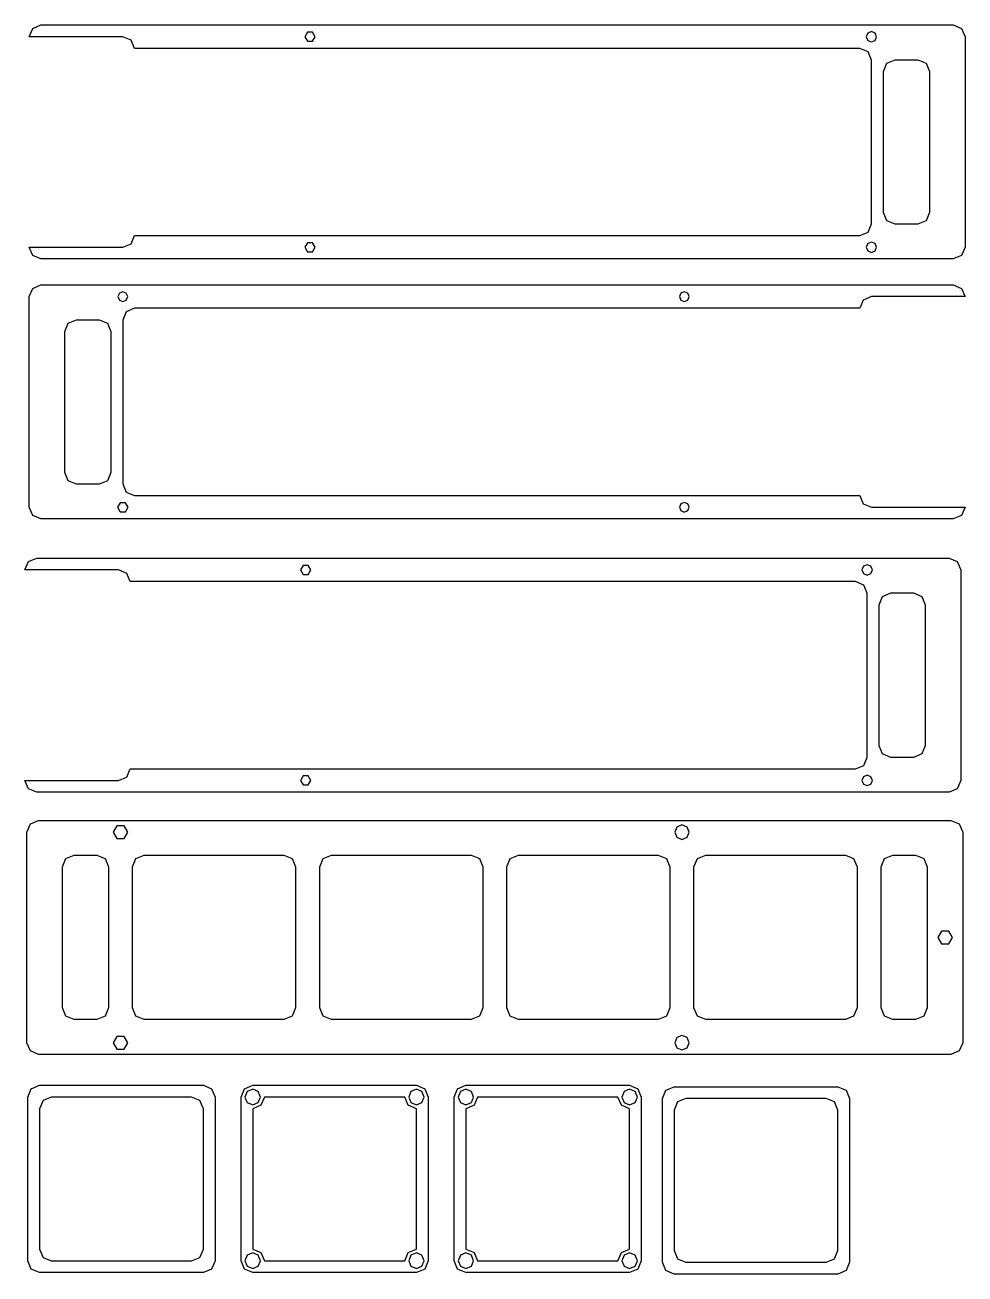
# Model space of a CAD drawing. Extents: x 1 to 198, y -191 to -1.
# Drawn here: x 125.9 to 198.2, y -112.5 to -16.4 of the extents above; entities that cross this region are included whole.
import ezdxf

# ---------------------------------------------------------------- set-up
doc = ezdxf.new("R2010")
doc.units = 0

msp = doc.modelspace()

# ---------------------------------------------------------------- linework, layer by layer
at = {"layer": '39', "color": 18}
for points in [[(127.088385, -17.333573), (126.18838, -17.333573), (126.451983, -16.697171), (127.088385, -16.433568), (127.988391, -16.433568), (128.888396, -16.433568), (129.788375, -16.433568), (130.688381, -16.433568), (131.588387, -16.433568), (132.488392, -16.433568), (133.388371, -16.433568), (134.288377, -16.433568), (135.188382, -16.433568), (136.088388, -16.433568), (136.988367, -16.433568), (137.888372, -16.433568), (138.788378, -16.433568), (139.688383, -16.433568), (140.588363, -16.433568), (141.488368, -16.433568), (142.388374, -16.433568), (143.288379, -16.433568), (144.188358, -16.433568), (145.088364, -16.433568), (145.988369, -16.433568), (146.888375, -16.433568), (147.788354, -16.433568), (148.688359, -16.433568), (149.588365, -16.433568), (150.48837, -16.433568), (151.38835, -16.433568), (152.288355, -16.433568), (153.188361, -16.433568), (154.088366, -16.433568), (154.988345, -16.433568), (155.888351, -16.433568), (156.788356, -16.433568), (157.688362, -16.433568), (158.588341, -16.433568), (159.488346, -16.433568), (160.388352, -16.433568), (161.288357, -16.433568), (162.188337, -16.433568), (163.088342, -16.433568), (163.988348, -16.433568), (164.888353, -16.433568), (165.788332, -16.433568), (166.688338, -16.433568), (167.588343, -16.433568), (168.488349, -16.433568), (169.388328, -16.433568), (170.288333, -16.433568), (171.188339, -16.433568), (172.088344, -16.433568), (172.988324, -16.433568), (173.888329, -16.433568), (174.788335, -16.433568), (175.68834, -16.433568), (176.588319, -16.433568), (177.488325, -16.433568), (178.38833, -16.433568), (179.288336, -16.433568), (180.188315, -16.433568), (181.08832, -16.433568), (181.988326, -16.433568), (182.888332, -16.433568), (183.788311, -16.433568), (184.688316, -16.433568), (185.588322, -16.433568), (186.488327, -16.433568), (187.388306, -16.433568), (188.288312, -16.433568), (189.188317, -16.433568), (190.088323, -16.433568), (190.988302, -16.433568), (191.888307, -16.433568), (192.788313, -16.433568), (193.688319, -16.433568), (194.588298, -16.433568), (195.488303, -16.433568), (196.388309, -16.433568), (197.288314, -16.433568), (197.924699, -16.697181), (198.188293, -17.333573), (198.188293, -18.233579), (198.188293, -19.133558), (198.188293, -20.033564), (198.188293, -20.933569), (198.188293, -21.833575), (198.188293, -22.733554), (198.188293, -23.633559), (198.188293, -24.533565), (198.188293, -25.43357), (198.188293, -26.333549), (198.188293, -27.233555), (198.188293, -28.13356), (198.188293, -29.033566), (198.188293, -29.933545), (198.188293, -30.833551), (198.188293, -31.733556), (198.188293, -32.633562), (198.188293, -33.533541), (197.924699, -34.169933), (197.288314, -34.433546), (196.388309, -34.433546), (195.488303, -34.433546), (194.588298, -34.433546), (193.688319, -34.433546), (192.788313, -34.433546), (191.888307, -34.433546), (190.988302, -34.433546), (190.088323, -34.433546), (189.188317, -34.433546), (188.288312, -34.433546), (187.388306, -34.433546), (186.488327, -34.433546), (185.588322, -34.433546), (184.688316, -34.433546), (183.788311, -34.433546), (182.888332, -34.433546), (181.988326, -34.433546), (181.08832, -34.433546), (180.188315, -34.433546), (179.288336, -34.433546), (178.38833, -34.433546), (177.488325, -34.433546), (176.588319, -34.433546), (175.68834, -34.433546), (174.788335, -34.433546), (173.888329, -34.433546), (172.988324, -34.433546), (172.088344, -34.433546), (171.188339, -34.433546), (170.288333, -34.433546), (169.388328, -34.433546), (168.488349, -34.433546), (167.588343, -34.433546), (166.688338, -34.433546), (165.788332, -34.433546), (164.888353, -34.433546), (163.988348, -34.433546), (163.088342, -34.433546), (162.188337, -34.433546), (161.288357, -34.433546), (160.388352, -34.433546), (159.488346, -34.433546), (158.588341, -34.433546), (157.688362, -34.433546), (156.788356, -34.433546), (155.888351, -34.433546), (154.988345, -34.433546), (154.088366, -34.433546), (153.188361, -34.433546), (152.288355, -34.433546), (151.38835, -34.433546), (150.48837, -34.433546), (149.588365, -34.433546), (148.688359, -34.433546), (147.788354, -34.433546), (146.888375, -34.433546), (145.988369, -34.433546), (145.088364, -34.433546), (144.188358, -34.433546), (143.288379, -34.433546), (142.388374, -34.433546), (141.488368, -34.433546), (140.588363, -34.433546), (139.688383, -34.433546), (138.788378, -34.433546), (137.888372, -34.433546), (136.988367, -34.433546), (136.088388, -34.433546), (135.188382, -34.433546), (134.288377, -34.433546), (133.388371, -34.433546), (132.488392, -34.433546), (131.588387, -34.433546), (130.688381, -34.433546), (129.788375, -34.433546), (128.888396, -34.433546), (127.988391, -34.433546), (127.088385, -34.433546), (126.451983, -34.169943), (126.18838, -33.533541), (127.088385, -33.533541), (127.988391, -33.533541), (128.888396, -33.533541), (129.788375, -33.533541), (130.688381, -33.533541), (131.588387, -33.533541), (132.488392, -33.533541), (133.388371, -33.533541), (134.024764, -33.269946), (134.288377, -32.633562), (135.188382, -32.633562), (136.088388, -32.633562), (136.988367, -32.633562), (137.888372, -32.633562), (138.788378, -32.633562), (139.688383, -32.633562), (140.588363, -32.633562), (141.488368, -32.633562), (142.388374, -32.633562), (143.288379, -32.633562), (144.188358, -32.633562), (145.088364, -32.633562), (145.988369, -32.633562), (146.888375, -32.633562), (147.788354, -32.633562), (148.688359, -32.633562), (149.588365, -32.633562), (150.48837, -32.633562), (151.38835, -32.633562), (152.288355, -32.633562), (153.188361, -32.633562), (154.088366, -32.633562), (154.988345, -32.633562), (155.888351, -32.633562), (156.788356, -32.633562), (157.688362, -32.633562), (158.588341, -32.633562), (159.488346, -32.633562), (160.388352, -32.633562), (161.288357, -32.633562), (162.188337, -32.633562), (163.088342, -32.633562), (163.988348, -32.633562), (164.888353, -32.633562), (165.788332, -32.633562), (166.688338, -32.633562), (167.588343, -32.633562), (168.488349, -32.633562), (169.388328, -32.633562), (170.288333, -32.633562), (171.188339, -32.633562), (172.088344, -32.633562), (172.988324, -32.633562), (173.888329, -32.633562), (174.788335, -32.633562), (175.68834, -32.633562), (176.588319, -32.633562), (177.488325, -32.633562), (178.38833, -32.633562), (179.288336, -32.633562), (180.188315, -32.633562), (181.08832, -32.633562), (181.988326, -32.633562), (182.888332, -32.633562), (183.788311, -32.633562), (184.688316, -32.633562), (185.588322, -32.633562), (186.488327, -32.633562), (187.388306, -32.633562), (188.288312, -32.633562), (189.188317, -32.633562), (190.088323, -32.633562), (190.724708, -32.369949), (190.988302, -31.733556), (190.988302, -30.833551), (190.988302, -29.933545), (190.988302, -29.033566), (190.988302, -28.13356), (190.988302, -27.233555), (190.988302, -26.333549), (190.988302, -25.43357), (190.988302, -24.533565), (190.988302, -23.633559), (190.988302, -22.733554), (190.988302, -21.833575), (190.988302, -20.933569), (190.988302, -20.033564), (190.988302, -19.133558), (190.724698, -18.497182), (190.088323, -18.233579), (189.188317, -18.233579), (188.288312, -18.233579), (187.388306, -18.233579), (186.488327, -18.233579), (185.588322, -18.233579), (184.688316, -18.233579), (183.788311, -18.233579), (182.888332, -18.233579), (181.988326, -18.233579), (181.08832, -18.233579), (180.188315, -18.233579), (179.288336, -18.233579), (178.38833, -18.233579), (177.488325, -18.233579), (176.588319, -18.233579), (175.68834, -18.233579), (174.788335, -18.233579), (173.888329, -18.233579), (172.988324, -18.233579), (172.088344, -18.233579), (171.188339, -18.233579), (170.288333, -18.233579), (169.388328, -18.233579), (168.488349, -18.233579), (167.588343, -18.233579), (166.688338, -18.233579), (165.788332, -18.233579), (164.888353, -18.233579), (163.988348, -18.233579), (163.088342, -18.233579), (162.188337, -18.233579), (161.288357, -18.233579), (160.388352, -18.233579), (159.488346, -18.233579), (158.588341, -18.233579), (157.688362, -18.233579), (156.788356, -18.233579), (155.888351, -18.233579), (154.988345, -18.233579), (154.088366, -18.233579), (153.188361, -18.233579), (152.288355, -18.233579), (151.38835, -18.233579), (150.48837, -18.233579), (149.588365, -18.233579), (148.688359, -18.233579), (147.788354, -18.233579), (146.888375, -18.233579), (145.988369, -18.233579), (145.088364, -18.233579), (144.188358, -18.233579), (143.288379, -18.233579), (142.388374, -18.233579), (141.488368, -18.233579), (140.588363, -18.233579), (139.688383, -18.233579), (138.788378, -18.233579), (137.888372, -18.233579), (136.988367, -18.233579), (136.088388, -18.233579), (135.188382, -18.233579), (134.288377, -18.233579), (134.024773, -17.597177), (133.388371, -17.333573), (132.488392, -17.333573), (131.588387, -17.333573), (130.688381, -17.333573), (129.788375, -17.333573), (128.888396, -17.333573), (127.988391, -17.333573), (127.088385, -17.333573)], [(148.187954, -17.333573), (147.988154, -16.98751), (147.588554, -16.98751), (147.388754, -17.333573), (147.588554, -17.679637), (147.988154, -17.679637), (148.187954, -17.333573)], [(191.387902, -17.333573), (191.270862, -17.051014), (190.988302, -16.933974), (190.705742, -17.051014), (190.588702, -17.333573), (190.705742, -17.616133), (190.988302, -17.733173), (191.270862, -17.616133), (191.387902, -17.333573)], [(193.688319, -19.133558), (192.788313, -19.133558), (192.151911, -19.397162), (191.888307, -20.033564), (191.888307, -20.933569), (191.888307, -21.833575), (191.888307, -22.733554), (191.888307, -23.633559), (191.888307, -24.533565), (191.888307, -25.43357), (191.888307, -26.333549), (191.888307, -27.233555), (191.888307, -28.13356), (191.888307, -29.033566), (191.888307, -29.933545), (191.888307, -30.833551), (192.151911, -31.469952), (192.788313, -31.733556), (193.688319, -31.733556), (194.588298, -31.733556), (195.2247, -31.469952), (195.488303, -30.833551), (195.488303, -29.933545), (195.488303, -29.033566), (195.488303, -28.13356), (195.488303, -27.233555), (195.488303, -26.333549), (195.488303, -25.43357), (195.488303, -24.533565), (195.488303, -23.633559), (195.488303, -22.733554), (195.488303, -21.833575), (195.488303, -20.933569), (195.488303, -20.033564), (195.2247, -19.397162), (194.588298, -19.133558), (193.688319, -19.133558)], [(148.187954, -33.533541), (147.988154, -33.187477), (147.588554, -33.187477), (147.388754, -33.533541), (147.588554, -33.879604), (147.988154, -33.879604), (148.187954, -33.533541)], [(191.387902, -33.533541), (191.270862, -33.250981), (190.988302, -33.133941), (190.705742, -33.250981), (190.588702, -33.533541), (190.705742, -33.8161), (190.988302, -33.93314), (191.270862, -33.8161), (191.387902, -33.533541)], [(197.288314, -53.533528), (198.188293, -53.533528), (197.924699, -54.169921), (197.288314, -54.433534), (196.388309, -54.433534), (195.488303, -54.433534), (194.588298, -54.433534), (193.688319, -54.433534), (192.788313, -54.433534), (191.888307, -54.433534), (190.988302, -54.433534), (190.088323, -54.433534), (189.188317, -54.433534), (188.288312, -54.433534), (187.388306, -54.433534), (186.488327, -54.433534), (185.588322, -54.433534), (184.688316, -54.433534), (183.788311, -54.433534), (182.888332, -54.433534), (181.988326, -54.433534), (181.08832, -54.433534), (180.188315, -54.433534), (179.288336, -54.433534), (178.38833, -54.433534), (177.488325, -54.433534), (176.588319, -54.433534), (175.68834, -54.433534), (174.788335, -54.433534), (173.888329, -54.433534), (172.988324, -54.433534), (172.088344, -54.433534), (171.188339, -54.433534), (170.288333, -54.433534), (169.388328, -54.433534), (168.488349, -54.433534), (167.588343, -54.433534), (166.688338, -54.433534), (165.788332, -54.433534), (164.888353, -54.433534), (163.988348, -54.433534), (163.088342, -54.433534), (162.188337, -54.433534), (161.288357, -54.433534), (160.388352, -54.433534), (159.488346, -54.433534), (158.588341, -54.433534), (157.688362, -54.433534), (156.788356, -54.433534), (155.888351, -54.433534), (154.988345, -54.433534), (154.088366, -54.433534), (153.188361, -54.433534), (152.288355, -54.433534), (151.38835, -54.433534), (150.48837, -54.433534), (149.588365, -54.433534), (148.688359, -54.433534), (147.788354, -54.433534), (146.888375, -54.433534), (145.988369, -54.433534), (145.088364, -54.433534), (144.188358, -54.433534), (143.288379, -54.433534), (142.388374, -54.433534), (141.488368, -54.433534), (140.588363, -54.433534), (139.688383, -54.433534), (138.788378, -54.433534), (137.888372, -54.433534), (136.988367, -54.433534), (136.088388, -54.433534), (135.188382, -54.433534), (134.288377, -54.433534), (133.388371, -54.433534), (132.488392, -54.433534), (131.588387, -54.433534), (130.688381, -54.433534), (129.788375, -54.433534), (128.888396, -54.433534), (127.988391, -54.433534), (127.088385, -54.433534), (126.451983, -54.16993), (126.18838, -53.533528), (126.18838, -52.633523), (126.18838, -51.733517), (126.18838, -50.833538), (126.18838, -49.933533), (126.18838, -49.033527), (126.18838, -48.133522), (126.18838, -47.233543), (126.18838, -46.333537), (126.18838, -45.433532), (126.18838, -44.533526), (126.18838, -43.633547), (126.18838, -42.733541), (126.18838, -41.833536), (126.18838, -40.93353), (126.18838, -40.033551), (126.18838, -39.133546), (126.18838, -38.23354), (126.18838, -37.333535), (126.451993, -36.69715), (127.088385, -36.433556), (127.988391, -36.433556), (128.888396, -36.433556), (129.788375, -36.433556), (130.688381, -36.433556), (131.588387, -36.433556), (132.488392, -36.433556), (133.388371, -36.433556), (134.288377, -36.433556), (135.188382, -36.433556), (136.088388, -36.433556), (136.988367, -36.433556), (137.888372, -36.433556), (138.788378, -36.433556), (139.688383, -36.433556), (140.588363, -36.433556), (141.488368, -36.433556), (142.388374, -36.433556), (143.288379, -36.433556), (144.188358, -36.433556), (145.088364, -36.433556), (145.988369, -36.433556), (146.888375, -36.433556), (147.788354, -36.433556), (148.688359, -36.433556), (149.588365, -36.433556), (150.48837, -36.433556), (151.38835, -36.433556), (152.288355, -36.433556), (153.188361, -36.433556), (154.088366, -36.433556), (154.988345, -36.433556), (155.888351, -36.433556), (156.788356, -36.433556), (157.688362, -36.433556), (158.588341, -36.433556), (159.488346, -36.433556), (160.388352, -36.433556), (161.288357, -36.433556), (162.188337, -36.433556), (163.088342, -36.433556), (163.988348, -36.433556), (164.888353, -36.433556), (165.788332, -36.433556), (166.688338, -36.433556), (167.588343, -36.433556), (168.488349, -36.433556), (169.388328, -36.433556), (170.288333, -36.433556), (171.188339, -36.433556), (172.088344, -36.433556), (172.988324, -36.433556), (173.888329, -36.433556), (174.788335, -36.433556), (175.68834, -36.433556), (176.588319, -36.433556), (177.488325, -36.433556), (178.38833, -36.433556), (179.288336, -36.433556), (180.188315, -36.433556), (181.08832, -36.433556), (181.988326, -36.433556), (182.888332, -36.433556), (183.788311, -36.433556), (184.688316, -36.433556), (185.588322, -36.433556), (186.488327, -36.433556), (187.388306, -36.433556), (188.288312, -36.433556), (189.188317, -36.433556), (190.088323, -36.433556), (190.988302, -36.433556), (191.888307, -36.433556), (192.788313, -36.433556), (193.688319, -36.433556), (194.588298, -36.433556), (195.488303, -36.433556), (196.388309, -36.433556), (197.288314, -36.433556), (197.92469, -36.697159), (198.188293, -37.333535), (197.288314, -37.333535), (196.388309, -37.333535), (195.488303, -37.333535), (194.588298, -37.333535), (193.688319, -37.333535), (192.788313, -37.333535), (191.888307, -37.333535), (190.988302, -37.333535), (190.351917, -37.597148), (190.088323, -38.23354), (189.188317, -38.23354), (188.288312, -38.23354), (187.388306, -38.23354), (186.488327, -38.23354), (185.588322, -38.23354), (184.688316, -38.23354), (183.788311, -38.23354), (182.888332, -38.23354), (181.988326, -38.23354), (181.08832, -38.23354), (180.188315, -38.23354), (179.288336, -38.23354), (178.38833, -38.23354), (177.488325, -38.23354), (176.588319, -38.23354), (175.68834, -38.23354), (174.788335, -38.23354), (173.888329, -38.23354), (172.988324, -38.23354), (172.088344, -38.23354), (171.188339, -38.23354), (170.288333, -38.23354), (169.388328, -38.23354), (168.488349, -38.23354), (167.588343, -38.23354), (166.688338, -38.23354), (165.788332, -38.23354), (164.888353, -38.23354), (163.988348, -38.23354), (163.088342, -38.23354), (162.188337, -38.23354), (161.288357, -38.23354), (160.388352, -38.23354), (159.488346, -38.23354), (158.588341, -38.23354), (157.688362, -38.23354), (156.788356, -38.23354), (155.888351, -38.23354), (154.988345, -38.23354), (154.088366, -38.23354), (153.188361, -38.23354), (152.288355, -38.23354), (151.38835, -38.23354), (150.48837, -38.23354), (149.588365, -38.23354), (148.688359, -38.23354), (147.788354, -38.23354), (146.888375, -38.23354), (145.988369, -38.23354), (145.088364, -38.23354), (144.188358, -38.23354), (143.288379, -38.23354), (142.388374, -38.23354), (141.488368, -38.23354), (140.588363, -38.23354), (139.688383, -38.23354), (138.788378, -38.23354), (137.888372, -38.23354), (136.988367, -38.23354), (136.088388, -38.23354), (135.188382, -38.23354), (134.288377, -38.23354), (133.651975, -38.497144), (133.388371, -39.133546), (133.388371, -40.033551), (133.388371, -40.93353), (133.388371, -41.833536), (133.388371, -42.733541), (133.388371, -43.633547), (133.388371, -44.533526), (133.388371, -45.433532), (133.388371, -46.333537), (133.388371, -47.233543), (133.388371, -48.133522), (133.388371, -49.033527), (133.388371, -49.933533), (133.388371, -50.833538), (133.388371, -51.733517), (133.651975, -52.369919), (134.288377, -52.633523), (135.188382, -52.633523), (136.088388, -52.633523), (136.988367, -52.633523), (137.888372, -52.633523), (138.788378, -52.633523), (139.688383, -52.633523), (140.588363, -52.633523), (141.488368, -52.633523), (142.388374, -52.633523), (143.288379, -52.633523), (144.188358, -52.633523), (145.088364, -52.633523), (145.988369, -52.633523), (146.888375, -52.633523), (147.788354, -52.633523), (148.688359, -52.633523), (149.588365, -52.633523), (150.48837, -52.633523), (151.38835, -52.633523), (152.288355, -52.633523), (153.188361, -52.633523), (154.088366, -52.633523), (154.988345, -52.633523), (155.888351, -52.633523), (156.788356, -52.633523), (157.688362, -52.633523), (158.588341, -52.633523), (159.488346, -52.633523), (160.388352, -52.633523), (161.288357, -52.633523), (162.188337, -52.633523), (163.088342, -52.633523), (163.988348, -52.633523), (164.888353, -52.633523), (165.788332, -52.633523), (166.688338, -52.633523), (167.588343, -52.633523), (168.488349, -52.633523), (169.388328, -52.633523), (170.288333, -52.633523), (171.188339, -52.633523), (172.088344, -52.633523), (172.988324, -52.633523), (173.888329, -52.633523), (174.788335, -52.633523), (175.68834, -52.633523), (176.588319, -52.633523), (177.488325, -52.633523), (178.38833, -52.633523), (179.288336, -52.633523), (180.188315, -52.633523), (181.08832, -52.633523), (181.988326, -52.633523), (182.888332, -52.633523), (183.788311, -52.633523), (184.688316, -52.633523), (185.588322, -52.633523), (186.488327, -52.633523), (187.388306, -52.633523), (188.288312, -52.633523), (189.188317, -52.633523), (190.088323, -52.633523), (190.351917, -53.269915), (190.988302, -53.533528), (191.888307, -53.533528), (192.788313, -53.533528), (193.688319, -53.533528), (194.588298, -53.533528), (195.488303, -53.533528), (196.388309, -53.533528), (197.288314, -53.533528)], [(133.013986, -37.333535), (133.124013, -37.5976), (133.388384, -37.70689), (133.652756, -37.5976), (133.762783, -37.333535), (133.652756, -37.069469), (133.388384, -36.960179), (133.124013, -37.069469), (133.013986, -37.333535)], [(176.213934, -37.333535), (176.323944, -37.597631), (176.588332, -37.706939), (176.852721, -37.597631), (176.962731, -37.333535), (176.852721, -37.069438), (176.588332, -36.96013), (176.323944, -37.069438), (176.213934, -37.333535)], [(130.688381, -51.733517), (131.588387, -51.733517), (132.224779, -51.469923), (132.488392, -50.833538), (132.488392, -49.933533), (132.488392, -49.033527), (132.488392, -48.133522), (132.488392, -47.233543), (132.488392, -46.333537), (132.488392, -45.433532), (132.488392, -44.533526), (132.488392, -43.633547), (132.488392, -42.733541), (132.488392, -41.833536), (132.488392, -40.93353), (132.488392, -40.033551), (132.224789, -39.397149), (131.588387, -39.133546), (130.688381, -39.133546), (129.788375, -39.133546), (129.151991, -39.397159), (128.888396, -40.033551), (128.888396, -40.93353), (128.888396, -41.833536), (128.888396, -42.733541), (128.888396, -43.633547), (128.888396, -44.533526), (128.888396, -45.433532), (128.888396, -46.333537), (128.888396, -47.233543), (128.888396, -48.133522), (128.888396, -49.033527), (128.888396, -49.933533), (128.888396, -50.833538), (129.152, -51.469914), (129.788375, -51.733517), (130.688381, -51.733517)], [(132.988771, -53.533528), (133.188571, -53.879592), (133.588171, -53.879592), (133.787971, -53.533528), (133.588171, -53.187465), (133.188571, -53.187465), (132.988771, -53.533528)], [(176.213934, -53.533528), (176.323944, -53.797625), (176.588332, -53.906933), (176.852721, -53.797625), (176.962731, -53.533528), (176.852721, -53.269432), (176.588332, -53.160124), (176.323944, -53.269432), (176.213934, -53.533528)], [(126.759432, -58.360025), (125.859434, -58.360025), (126.123035, -57.723626), (126.759432, -57.460019), (127.659432, -57.460019), (128.55943, -57.460019), (129.45943, -57.460019), (130.359428, -57.460019), (131.259428, -57.460019), (132.159425, -57.460019), (133.059426, -57.460019), (133.959423, -57.460019), (134.859424, -57.460019), (135.759421, -57.460019), (136.659421, -57.460019), (137.559419, -57.460019), (138.459419, -57.460019), (139.359417, -57.460019), (140.259414, -57.460019), (141.159415, -57.460019), (142.059404, -57.460019), (142.95941, -57.460019), (143.859415, -57.460019), (144.759421, -57.460019), (145.6594, -57.460019), (146.559406, -57.460019), (147.459411, -57.460019), (148.359417, -57.460019), (149.259396, -57.460019), (150.159401, -57.460019), (151.059407, -57.460019), (151.959412, -57.460019), (152.859391, -57.460019), (153.759397, -57.460019), (154.659402, -57.460019), (155.559408, -57.460019), (156.459387, -57.460019), (157.359393, -57.460019), (158.259398, -57.460019), (159.159404, -57.460019), (160.059383, -57.460019), (160.959388, -57.460019), (161.859394, -57.460019), (162.759373, -57.460019), (163.659378, -57.460019), (164.559384, -57.460019), (165.459389, -57.460019), (166.359368, -57.460019), (167.259374, -57.460019), (168.15938, -57.460019), (169.059385, -57.460019), (169.959364, -57.460019), (170.85937, -57.460019), (171.759375, -57.460019), (172.659381, -57.460019), (173.55936, -57.460019), (174.459365, -57.460019), (175.359371, -57.460019), (176.259376, -57.460019), (177.159355, -57.460019), (178.059361, -57.460019), (178.959367, -57.460019), (179.859372, -57.460019), (180.759351, -57.460019), (181.659357, -57.460019), (182.559362, -57.460019), (183.459368, -57.460019), (184.359347, -57.460019), (185.259352, -57.460019), (186.159358, -57.460019), (187.059363, -57.460019), (187.959343, -57.460019), (188.859348, -57.460019), (189.759354, -57.460019), (190.659349, -57.460019), (191.559328, -57.460019), (192.459333, -57.460019), (193.359339, -57.460019), (194.259344, -57.460019), (195.159323, -57.460019), (196.059329, -57.460019), (196.959334, -57.460019), (197.595736, -57.723623), (197.85934, -58.360025), (197.85934, -59.260031), (197.85934, -60.16001), (197.85934, -61.060015), (197.85934, -61.960021), (197.85934, -62.860026), (197.85934, -63.760005), (197.85934, -64.660011), (197.85934, -65.560016), (197.85934, -66.460022), (197.85934, -67.360001), (197.85934, -68.260006), (197.85934, -69.160012), (197.85934, -70.060018), (197.85934, -70.959997), (197.85934, -71.860002), (197.85934, -72.760008), (197.85934, -73.660013), (197.85934, -74.559992), (197.595736, -75.196394), (196.959334, -75.459998), (196.059329, -75.459998), (195.159323, -75.459998), (194.259344, -75.459998), (193.359339, -75.459998), (192.459333, -75.459998), (191.559328, -75.459998), (190.659349, -75.459998), (189.759354, -75.459998), (188.859348, -75.459998), (187.959343, -75.459998), (187.059363, -75.459998), (186.159358, -75.459998), (185.259352, -75.459998), (184.359347, -75.459998), (183.459368, -75.459998), (182.559362, -75.459998), (181.659357, -75.459998), (180.759351, -75.459998), (179.859372, -75.459998), (178.959367, -75.459998), (178.059361, -75.459998), (177.159355, -75.459998), (176.259376, -75.459998), (175.359371, -75.459998), (174.459365, -75.459998), (173.55936, -75.459998), (172.659381, -75.459998), (171.759375, -75.459998), (170.85937, -75.459998), (169.959364, -75.459998), (169.059385, -75.459998), (168.15938, -75.459998), (167.259374, -75.459998), (166.359368, -75.459998), (165.459389, -75.459998), (164.559384, -75.459998), (163.659378, -75.459998), (162.759373, -75.459998), (161.859394, -75.459998), (160.959388, -75.459998), (160.059383, -75.459998), (159.159404, -75.459998), (158.259398, -75.459998), (157.359393, -75.459998), (156.459387, -75.459998), (155.559408, -75.459998), (154.659402, -75.459998), (153.759397, -75.459998), (152.859391, -75.459998), (151.959412, -75.459998), (151.059407, -75.459998), (150.159401, -75.459998), (149.259396, -75.459998), (148.359417, -75.459998), (147.459411, -75.459998), (146.559406, -75.459998), (145.6594, -75.459998), (144.759421, -75.459998), (143.859415, -75.459998), (142.95941, -75.459998), (142.059404, -75.459998), (141.159415, -75.459998), (140.259414, -75.459998), (139.359417, -75.459998), (138.459419, -75.459998), (137.559419, -75.459998), (136.659421, -75.459998), (135.759421, -75.459998), (134.859424, -75.459998), (133.959423, -75.459998), (133.059426, -75.459998), (132.159425, -75.459998), (131.259428, -75.459998), (130.359428, -75.459998), (129.45943, -75.459998), (128.55943, -75.459998), (127.659432, -75.459998), (126.759432, -75.459998), (126.123035, -75.196391), (125.859434, -74.559992), (126.759432, -74.559992), (127.659432, -74.559992), (128.55943, -74.559992), (129.45943, -74.559992), (130.359428, -74.559992), (131.259428, -74.559992), (132.159425, -74.559992), (133.059426, -74.559992), (133.695813, -74.296395), (133.959423, -73.660013), (134.859424, -73.660013), (135.759421, -73.660013), (136.659421, -73.660013), (137.559419, -73.660013), (138.459419, -73.660013), (139.359417, -73.660013), (140.259414, -73.660013), (141.159415, -73.660013), (142.059404, -73.660013), (142.95941, -73.660013), (143.859415, -73.660013), (144.759421, -73.660013), (145.6594, -73.660013), (146.559406, -73.660013), (147.459411, -73.660013), (148.359417, -73.660013), (149.259396, -73.660013), (150.159401, -73.660013), (151.059407, -73.660013), (151.959412, -73.660013), (152.859391, -73.660013), (153.759397, -73.660013), (154.659402, -73.660013), (155.559408, -73.660013), (156.459387, -73.660013), (157.359393, -73.660013), (158.259398, -73.660013), (159.159404, -73.660013), (160.059383, -73.660013), (160.959388, -73.660013), (161.859394, -73.660013), (162.759373, -73.660013), (163.659378, -73.660013), (164.559384, -73.660013), (165.459389, -73.660013), (166.359368, -73.660013), (167.259374, -73.660013), (168.15938, -73.660013), (169.059385, -73.660013), (169.959364, -73.660013), (170.85937, -73.660013), (171.759375, -73.660013), (172.659381, -73.660013), (173.55936, -73.660013), (174.459365, -73.660013), (175.359371, -73.660013), (176.259376, -73.660013), (177.159355, -73.660013), (178.059361, -73.660013), (178.959367, -73.660013), (179.859372, -73.660013), (180.759351, -73.660013), (181.659357, -73.660013), (182.559362, -73.660013), (183.459368, -73.660013), (184.359347, -73.660013), (185.259352, -73.660013), (186.159358, -73.660013), (187.059363, -73.660013), (187.959343, -73.660013), (188.859348, -73.660013), (189.759354, -73.660013), (190.395749, -73.396406), (190.659349, -72.760008), (190.659349, -71.860002), (190.659349, -70.959997), (190.659349, -70.060018), (190.659349, -69.160012), (190.659349, -68.260006), (190.659349, -67.360001), (190.659349, -66.460022), (190.659349, -65.560016), (190.659349, -64.660011), (190.659349, -63.760005), (190.659349, -62.860026), (190.659349, -61.960021), (190.659349, -61.060015), (190.659349, -60.16001), (190.395739, -59.523629), (189.759354, -59.260031), (188.859348, -59.260031), (187.959343, -59.260031), (187.059363, -59.260031), (186.159358, -59.260031), (185.259352, -59.260031), (184.359347, -59.260031), (183.459368, -59.260031), (182.559362, -59.260031), (181.659357, -59.260031), (180.759351, -59.260031), (179.859372, -59.260031), (178.959367, -59.260031), (178.059361, -59.260031), (177.159355, -59.260031), (176.259376, -59.260031), (175.359371, -59.260031), (174.459365, -59.260031), (173.55936, -59.260031), (172.659381, -59.260031), (171.759375, -59.260031), (170.85937, -59.260031), (169.959364, -59.260031), (169.059385, -59.260031), (168.15938, -59.260031), (167.259374, -59.260031), (166.359368, -59.260031), (165.459389, -59.260031), (164.559384, -59.260031), (163.659378, -59.260031), (162.759373, -59.260031), (161.859394, -59.260031), (160.959388, -59.260031), (160.059383, -59.260031), (159.159404, -59.260031), (158.259398, -59.260031), (157.359393, -59.260031), (156.459387, -59.260031), (155.559408, -59.260031), (154.659402, -59.260031), (153.759397, -59.260031), (152.859391, -59.260031), (151.959412, -59.260031), (151.059407, -59.260031), (150.159401, -59.260031), (149.259396, -59.260031), (148.359417, -59.260031), (147.459411, -59.260031), (146.559406, -59.260031), (145.6594, -59.260031), (144.759421, -59.260031), (143.859415, -59.260031), (142.95941, -59.260031), (142.059404, -59.260031), (141.159415, -59.260031), (140.259414, -59.260031), (139.359417, -59.260031), (138.459419, -59.260031), (137.559419, -59.260031), (136.659421, -59.260031), (135.759421, -59.260031), (134.859424, -59.260031), (133.959423, -59.260031), (133.695823, -58.623631), (133.059426, -58.360025), (132.159425, -58.360025), (131.259428, -58.360025), (130.359428, -58.360025), (129.45943, -58.360025), (128.55943, -58.360025), (127.659432, -58.360025), (126.759432, -58.360025)], [(147.859011, -58.360025), (147.659211, -58.013962), (147.259611, -58.013962), (147.059811, -58.360025), (147.259611, -58.706089), (147.659211, -58.706089), (147.859011, -58.360025)], [(191.058948, -58.360025), (190.941185, -58.078796), (190.659354, -57.962482), (190.377522, -58.078796), (190.259759, -58.360025), (190.377522, -58.641254), (190.659354, -58.757568), (190.941185, -58.641254), (191.058948, -58.360025)], [(193.359339, -60.16001), (192.459333, -60.16001), (191.822931, -60.423613), (191.559328, -61.060015), (191.559328, -61.960021), (191.559328, -62.860026), (191.559328, -63.760005), (191.559328, -64.660011), (191.559328, -65.560016), (191.559328, -66.460022), (191.559328, -67.360001), (191.559328, -68.260006), (191.559328, -69.160012), (191.559328, -70.060018), (191.559328, -70.959997), (191.559328, -71.860002), (191.822931, -72.496404), (192.459333, -72.760008), (193.359339, -72.760008), (194.259344, -72.760008), (194.895729, -72.496395), (195.159323, -71.860002), (195.159323, -70.959997), (195.159323, -70.060018), (195.159323, -69.160012), (195.159323, -68.260006), (195.159323, -67.360001), (195.159323, -66.460022), (195.159323, -65.560016), (195.159323, -64.660011), (195.159323, -63.760005), (195.159323, -62.860026), (195.159323, -61.960021), (195.159323, -61.060015), (194.895729, -60.423623), (194.259344, -60.16001), (193.359339, -60.16001)], [(147.859011, -74.559992), (147.659211, -74.213929), (147.259611, -74.213929), (147.059811, -74.559992), (147.259611, -74.906056), (147.659211, -74.906056), (147.859011, -74.559992)], [(191.058948, -74.559992), (190.941185, -74.278763), (190.659354, -74.162449), (190.377522, -74.278763), (190.259759, -74.559992), (190.377522, -74.841222), (190.659354, -74.957536), (190.941185, -74.841222), (191.058948, -74.559992)], [(198.008909, -94.735028), (197.745299, -95.37141), (197.108911, -95.635007), (196.208911, -95.635007), (195.308913, -95.635007), (194.408913, -95.635007), (193.508915, -95.635007), (192.608915, -95.635007), (191.708918, -95.635007), (190.808917, -95.635007), (189.90892, -95.635007), (189.008919, -95.635007), (188.108922, -95.635007), (187.208924, -95.635007), (186.308924, -95.635007), (185.408926, -95.635007), (184.508926, -95.635007), (183.608929, -95.635007), (182.708928, -95.635007), (181.808931, -95.635007), (180.908931, -95.635007), (180.008933, -95.635007), (179.108933, -95.635007), (178.208935, -95.635007), (177.308935, -95.635007), (176.408937, -95.635007), (175.508937, -95.635007), (174.608939, -95.635007), (173.708939, -95.635007), (172.808942, -95.635007), (171.908941, -95.635007), (171.008944, -95.635007), (170.108944, -95.635007), (169.208946, -95.635007), (168.308946, -95.635007), (167.408948, -95.635007), (166.50895, -95.635007), (165.60895, -95.635007), (164.70895, -95.635007), (163.808952, -95.635007), (162.908955, -95.635007), (162.008955, -95.635007), (161.108957, -95.635007), (160.208957, -95.635007), (159.308959, -95.635007), (158.408959, -95.635007), (157.508961, -95.635007), (156.608961, -95.635007), (155.708963, -95.635007), (154.808963, -95.635007), (153.908966, -95.635007), (153.008965, -95.635007), (152.108968, -95.635007), (151.208968, -95.635007), (150.30897, -95.635007), (149.40897, -95.635007), (148.508972, -95.635007), (147.608972, -95.635007), (146.708974, -95.635007), (145.808974, -95.635007), (144.908976, -95.635007), (144.008976, -95.635007), (143.108979, -95.635007), (142.208978, -95.635007), (141.308981, -95.635007), (140.408983, -95.635007), (139.508983, -95.635007), (138.608985, -95.635007), (137.708985, -95.635007), (136.808987, -95.635007), (135.908987, -95.635007), (135.00899, -95.635007), (134.108989, -95.635007), (133.208992, -95.635007), (132.308992, -95.635007), (131.408994, -95.635007), (130.508994, -95.635007), (129.608996, -95.635007), (128.708996, -95.635007), (127.808998, -95.635007), (126.908998, -95.635007), (126.272611, -95.37141), (126.009, -94.735028), (126.009, -93.835023), (126.009, -92.935017), (126.009, -92.035012), (126.009, -91.135032), (126.009, -90.235027), (126.009, -89.335021), (126.009, -88.435016), (126.009, -87.535037), (126.009, -86.635031), (126.009, -85.735026), (126.009, -84.83502), (126.009, -83.935041), (126.009, -83.035036), (126.009, -82.13503), (126.009, -81.235025), (126.009, -80.335045), (126.009, -79.43504), (126.009, -78.535034), (126.272601, -77.898635), (126.908998, -77.635029), (127.808998, -77.635029), (128.708996, -77.635029), (129.608996, -77.635029), (130.508994, -77.635029), (131.408994, -77.635029), (132.308992, -77.635029), (133.208992, -77.635029), (134.108989, -77.635029), (135.00899, -77.635029), (135.908987, -77.635029), (136.808987, -77.635029), (137.708985, -77.635029), (138.608985, -77.635029), (139.508983, -77.635029), (140.408983, -77.635029), (141.308981, -77.635029), (142.208978, -77.635029), (143.108979, -77.635029), (144.008976, -77.635029), (144.908976, -77.635029), (145.808974, -77.635029), (146.708974, -77.635029), (147.608972, -77.635029), (148.508972, -77.635029), (149.40897, -77.635029), (150.30897, -77.635029), (151.208968, -77.635029), (152.108968, -77.635029), (153.008965, -77.635029), (153.908966, -77.635029), (154.808963, -77.635029), (155.708963, -77.635029), (156.608961, -77.635029), (157.508961, -77.635029), (158.408959, -77.635029), (159.308959, -77.635029), (160.208957, -77.635029), (161.108957, -77.635029), (162.008955, -77.635029), (162.908955, -77.635029), (163.808952, -77.635029), (164.70895, -77.635029), (165.60895, -77.635029), (166.50895, -77.635029), (167.408948, -77.635029), (168.308946, -77.635029), (169.208946, -77.635029), (170.108944, -77.635029), (171.008944, -77.635029), (171.908941, -77.635029), (172.808942, -77.635029), (173.708939, -77.635029), (174.608939, -77.635029), (175.508937, -77.635029), (176.408937, -77.635029), (177.308935, -77.635029), (178.208935, -77.635029), (179.108933, -77.635029), (180.008933, -77.635029), (180.908931, -77.635029), (181.808931, -77.635029), (182.708928, -77.635029), (183.608929, -77.635029), (184.508926, -77.635029), (185.408926, -77.635029), (186.308924, -77.635029), (187.208924, -77.635029), (188.108922, -77.635029), (189.008919, -77.635029), (189.90892, -77.635029), (190.808917, -77.635029), (191.708918, -77.635029), (192.608915, -77.635029), (193.508915, -77.635029), (194.408913, -77.635029), (195.308913, -77.635029), (196.208911, -77.635029), (197.108911, -77.635029), (197.745308, -77.898635), (198.008909, -78.535034), (198.008909, -79.43504), (198.008909, -80.335045), (198.008909, -81.235025), (198.008909, -82.13503), (198.008909, -83.035036), (198.008909, -83.935041), (198.008909, -84.83502), (198.008909, -85.735026), (198.008909, -86.635031), (198.008909, -87.535037), (198.008909, -88.435016), (198.008909, -89.335021), (198.008909, -90.235027), (198.008909, -91.135032), (198.008909, -92.035012), (198.008909, -92.935017), (198.008909, -93.835023), (198.008909, -94.735028)], [(132.649192, -78.535034), (132.929092, -79.019835), (133.488892, -79.019835), (133.768791, -78.535034), (133.488892, -78.050234), (132.929092, -78.050234), (132.649192, -78.535034)], [(175.849138, -78.535034), (176.013099, -78.930872), (176.408937, -79.094834), (176.804775, -78.930872), (176.968737, -78.535034), (176.804775, -78.139197), (176.408937, -77.975235), (176.013099, -78.139197), (175.849138, -78.535034)], [(132.308992, -92.035012), (132.308992, -91.135032), (132.308992, -90.235027), (132.308992, -89.335021), (132.308992, -88.435016), (132.308992, -87.535037), (132.308992, -86.635031), (132.308992, -85.735026), (132.308992, -84.83502), (132.308992, -83.935041), (132.308992, -83.035036), (132.308992, -82.13503), (132.308992, -81.235025), (132.045381, -80.598642), (131.408994, -80.335045), (130.508994, -80.335045), (129.608996, -80.335045), (128.972607, -80.598642), (128.708996, -81.235025), (128.708996, -82.13503), (128.708996, -83.035036), (128.708996, -83.935041), (128.708996, -84.83502), (128.708996, -85.735026), (128.708996, -86.635031), (128.708996, -87.535037), (128.708996, -88.435016), (128.708996, -89.335021), (128.708996, -90.235027), (128.708996, -91.135032), (128.708996, -92.035012), (128.972598, -92.671412), (129.608996, -92.935017), (130.508994, -92.935017), (131.408994, -92.935017), (132.045391, -92.671411), (132.308992, -92.035012)], [(146.708974, -92.035012), (146.708974, -91.135032), (146.708974, -90.235027), (146.708974, -89.335021), (146.708974, -88.435016), (146.708974, -87.535037), (146.708974, -86.635031), (146.708974, -85.735026), (146.708974, -84.83502), (146.708974, -83.935041), (146.708974, -83.035036), (146.708974, -82.13503), (146.708974, -81.235025), (146.445363, -80.598642), (145.808974, -80.335045), (144.908976, -80.335045), (144.008976, -80.335045), (143.108979, -80.335045), (142.208978, -80.335045), (141.308981, -80.335045), (140.408983, -80.335045), (139.508983, -80.335045), (138.608985, -80.335045), (137.708985, -80.335045), (136.808987, -80.335045), (135.908987, -80.335045), (135.00899, -80.335045), (134.3726, -80.598642), (134.108989, -81.235025), (134.108989, -82.13503), (134.108989, -83.035036), (134.108989, -83.935041), (134.108989, -84.83502), (134.108989, -85.735026), (134.108989, -86.635031), (134.108989, -87.535037), (134.108989, -88.435016), (134.108989, -89.335021), (134.108989, -90.235027), (134.108989, -91.135032), (134.108989, -92.035012), (134.372591, -92.671412), (135.00899, -92.935017), (135.908987, -92.935017), (136.808987, -92.935017), (137.708985, -92.935017), (138.608985, -92.935017), (139.508983, -92.935017), (140.408983, -92.935017), (141.308981, -92.935017), (142.208978, -92.935017), (143.108979, -92.935017), (144.008976, -92.935017), (144.908976, -92.935017), (145.808974, -92.935017), (146.445373, -92.671412), (146.708974, -92.035012)], [(161.108957, -92.035012), (161.108957, -91.135032), (161.108957, -90.235027), (161.108957, -89.335021), (161.108957, -88.435016), (161.108957, -87.535037), (161.108957, -86.635031), (161.108957, -85.735026), (161.108957, -84.83502), (161.108957, -83.935041), (161.108957, -83.035036), (161.108957, -82.13503), (161.108957, -81.235025), (160.845346, -80.598642), (160.208957, -80.335045), (159.308959, -80.335045), (158.408959, -80.335045), (157.508961, -80.335045), (156.608961, -80.335045), (155.708963, -80.335045), (154.808963, -80.335045), (153.908966, -80.335045), (153.008965, -80.335045), (152.108968, -80.335045), (151.208968, -80.335045), (150.30897, -80.335045), (149.40897, -80.335045), (148.772582, -80.598642), (148.508972, -81.235025), (148.508972, -82.13503), (148.508972, -83.035036), (148.508972, -83.935041), (148.508972, -84.83502), (148.508972, -85.735026), (148.508972, -86.635031), (148.508972, -87.535037), (148.508972, -88.435016), (148.508972, -89.335021), (148.508972, -90.235027), (148.508972, -91.135032), (148.508972, -92.035012), (148.772573, -92.671411), (149.40897, -92.935017), (150.30897, -92.935017), (151.208968, -92.935017), (152.108968, -92.935017), (153.008965, -92.935017), (153.908966, -92.935017), (154.808963, -92.935017), (155.708963, -92.935017), (156.608961, -92.935017), (157.508961, -92.935017), (158.408959, -92.935017), (159.308959, -92.935017), (160.208957, -92.935017), (160.845355, -92.671412), (161.108957, -92.035012)], [(175.508937, -92.035012), (175.508937, -91.135032), (175.508937, -90.235027), (175.508937, -89.335021), (175.508937, -88.435016), (175.508937, -87.535037), (175.508937, -86.635031), (175.508937, -85.735026), (175.508937, -84.83502), (175.508937, -83.935041), (175.508937, -83.035036), (175.508937, -82.13503), (175.508937, -81.235025), (175.245327, -80.598642), (174.608939, -80.335045), (173.708939, -80.335045), (172.808942, -80.335045), (171.908941, -80.335045), (171.008944, -80.335045), (170.108944, -80.335045), (169.208946, -80.335045), (168.308946, -80.335045), (167.408948, -80.335045), (166.50895, -80.335045), (165.60895, -80.335045), (164.70895, -80.335045), (163.808952, -80.335045), (163.172565, -80.598642), (162.908955, -81.235025), (162.908955, -82.13503), (162.908955, -83.035036), (162.908955, -83.935041), (162.908955, -84.83502), (162.908955, -85.735026), (162.908955, -86.635031), (162.908955, -87.535037), (162.908955, -88.435016), (162.908955, -89.335021), (162.908955, -90.235027), (162.908955, -91.135032), (162.908955, -92.035012), (163.172556, -92.671411), (163.808952, -92.935017), (164.70895, -92.935017), (165.60895, -92.935017), (166.50895, -92.935017), (167.408948, -92.935017), (168.308946, -92.935017), (169.208946, -92.935017), (170.108944, -92.935017), (171.008944, -92.935017), (171.908941, -92.935017), (172.808942, -92.935017), (173.708939, -92.935017), (174.608939, -92.935017), (175.245336, -92.671411), (175.508937, -92.035012)], [(189.90892, -92.035012), (189.90892, -91.135032), (189.90892, -90.235027), (189.90892, -89.335021), (189.90892, -88.435016), (189.90892, -87.535037), (189.90892, -86.635031), (189.90892, -85.735026), (189.90892, -84.83502), (189.90892, -83.935041), (189.90892, -83.035036), (189.90892, -82.13503), (189.90892, -81.235025), (189.645309, -80.598642), (189.008919, -80.335045), (188.108922, -80.335045), (187.208924, -80.335045), (186.308924, -80.335045), (185.408926, -80.335045), (184.508926, -80.335045), (183.608929, -80.335045), (182.708928, -80.335045), (181.808931, -80.335045), (180.908931, -80.335045), (180.008933, -80.335045), (179.108933, -80.335045), (178.208935, -80.335045), (177.572546, -80.598642), (177.308935, -81.235025), (177.308935, -82.13503), (177.308935, -83.035036), (177.308935, -83.935041), (177.308935, -84.83502), (177.308935, -85.735026), (177.308935, -86.635031), (177.308935, -87.535037), (177.308935, -88.435016), (177.308935, -89.335021), (177.308935, -90.235027), (177.308935, -91.135032), (177.308935, -92.035012), (177.572537, -92.671412), (178.208935, -92.935017), (179.108933, -92.935017), (180.008933, -92.935017), (180.908931, -92.935017), (181.808931, -92.935017), (182.708928, -92.935017), (183.608929, -92.935017), (184.508926, -92.935017), (185.408926, -92.935017), (186.308924, -92.935017), (187.208924, -92.935017), (188.108922, -92.935017), (189.008919, -92.935017), (189.645318, -92.671412), (189.90892, -92.035012)], [(195.308913, -92.035012), (195.308913, -91.135032), (195.308913, -90.235027), (195.308913, -89.335021), (195.308913, -88.435016), (195.308913, -87.535037), (195.308913, -86.635031), (195.308913, -85.735026), (195.308913, -84.83502), (195.308913, -83.935041), (195.308913, -83.035036), (195.308913, -82.13503), (195.308913, -81.235025), (195.045302, -80.598642), (194.408913, -80.335045), (193.508915, -80.335045), (192.608915, -80.335045), (191.972528, -80.598642), (191.708918, -81.235025), (191.708918, -82.13503), (191.708918, -83.035036), (191.708918, -83.935041), (191.708918, -84.83502), (191.708918, -85.735026), (191.708918, -86.635031), (191.708918, -87.535037), (191.708918, -88.435016), (191.708918, -89.335021), (191.708918, -90.235027), (191.708918, -91.135032), (191.708918, -92.035012), (191.972518, -92.671411), (192.608915, -92.935017), (193.508915, -92.935017), (194.408913, -92.935017), (195.045312, -92.671412), (195.308913, -92.035012)], [(196.099112, -86.635031), (196.379011, -87.119832), (196.938811, -87.119832), (197.21871, -86.635031), (196.938811, -86.150231), (196.379011, -86.150231), (196.099112, -86.635031)], [(175.849138, -94.735028), (176.013099, -95.130866), (176.408937, -95.294827), (176.804775, -95.130866), (176.968737, -94.735028), (176.804775, -94.33919), (176.408937, -94.175229), (176.013099, -94.33919), (175.849138, -94.735028)], [(132.649192, -94.735028), (132.929092, -95.219829), (133.488892, -95.219829), (133.768791, -94.735028), (133.488892, -94.250228), (132.929092, -94.250228), (132.649192, -94.735028)], [(140.482564, -111.513586), (140.218962, -112.149986), (139.582563, -112.413591), (138.682566, -112.413591), (137.782566, -112.413591), (136.882568, -112.413591), (135.98257, -112.413591), (135.08257, -112.413591), (134.182573, -112.413591), (133.282572, -112.413591), (132.382575, -112.413591), (131.482575, -112.413591), (130.582577, -112.413591), (129.682577, -112.413591), (128.782579, -112.413591), (127.882579, -112.413591), (126.982581, -112.413591), (126.346183, -112.149986), (126.082581, -111.513586), (126.082581, -110.613606), (126.082581, -109.713601), (126.082581, -108.813595), (126.082581, -107.91359), (126.082581, -107.013611), (126.082581, -106.113605), (126.082581, -105.2136), (126.082581, -104.313594), (126.082581, -103.413615), (126.082581, -102.51361), (126.082581, -101.613604), (126.082581, -100.713599), (126.082581, -99.813619), (126.082581, -98.913614), (126.346183, -98.277214), (126.982581, -98.013608), (127.882579, -98.013608), (128.782579, -98.013608), (129.682577, -98.013608), (130.582577, -98.013608), (131.482575, -98.013608), (132.382575, -98.013608), (133.282572, -98.013608), (134.182573, -98.013608), (135.08257, -98.013608), (135.98257, -98.013608), (136.882568, -98.013608), (137.782566, -98.013608), (138.682566, -98.013608), (139.582563, -98.013608), (140.218962, -98.277214), (140.482564, -98.913614), (140.482564, -99.813619), (140.482564, -100.713599), (140.482564, -101.613604), (140.482564, -102.51361), (140.482564, -103.413615), (140.482564, -104.313594), (140.482564, -105.2136), (140.482564, -106.113605), (140.482564, -107.013611), (140.482564, -107.91359), (140.482564, -108.813595), (140.482564, -109.713601), (140.482564, -110.613606), (140.482564, -111.513586)], [(143.38256, -112.413591), (142.746162, -112.149986), (142.48256, -111.513586), (142.48256, -110.613606), (142.48256, -109.713601), (142.48256, -108.813595), (142.48256, -107.91359), (142.48256, -107.013611), (142.48256, -106.113605), (142.48256, -105.2136), (142.48256, -104.313594), (142.48256, -103.413615), (142.48256, -102.51361), (142.48256, -101.613604), (142.48256, -100.713599), (142.48256, -99.813619), (142.48256, -98.913614), (142.746162, -98.277214), (143.38256, -98.013608), (144.282558, -98.013608), (145.182558, -98.013608), (146.082556, -98.013608), (146.982556, -98.013608), (147.882553, -98.013608), (148.782554, -98.013608), (149.682551, -98.013608), (150.582551, -98.013608), (151.482549, -98.013608), (152.382549, -98.013608), (153.282547, -98.013608), (154.182547, -98.013608), (155.082545, -98.013608), (155.982545, -98.013608), (156.618942, -98.277215), (156.882543, -98.913614), (156.882543, -99.813619), (156.882543, -100.713599), (156.882543, -101.613604), (156.882543, -102.51361), (156.882543, -103.413615), (156.882543, -104.313594), (156.882543, -105.2136), (156.882543, -106.113605), (156.882543, -107.013611), (156.882543, -107.91359), (156.882543, -108.813595), (156.882543, -109.713601), (156.882543, -110.613606), (156.882543, -111.513586), (156.618942, -112.149985), (155.982545, -112.413591), (155.082545, -112.413591), (154.182547, -112.413591), (153.282547, -112.413591), (152.382549, -112.413591), (151.482549, -112.413591), (150.582551, -112.413591), (149.682551, -112.413591), (148.782554, -112.413591), (147.882553, -112.413591), (146.982556, -112.413591), (146.082556, -112.413591), (145.182558, -112.413591), (144.282558, -112.413591), (143.38256, -112.413591)], [(172.382524, -98.013608), (173.018921, -98.277215), (173.282521, -98.913614), (173.282521, -99.813619), (173.282521, -100.713599), (173.282521, -101.613604), (173.282521, -102.51361), (173.282521, -103.413615), (173.282521, -104.313594), (173.282521, -105.2136), (173.282521, -106.113605), (173.282521, -107.013611), (173.282521, -107.91359), (173.282521, -108.813595), (173.282521, -109.713601), (173.282521, -110.613606), (173.282521, -111.513586), (173.018921, -112.149985), (172.382524, -112.413591), (171.482524, -112.413591), (170.582526, -112.413591), (169.682526, -112.413591), (168.782528, -112.413591), (167.882528, -112.413591), (166.98253, -112.413591), (166.08253, -112.413591), (165.182532, -112.413591), (164.282535, -112.413591), (163.382535, -112.413591), (162.482537, -112.413591), (161.582537, -112.413591), (160.682539, -112.413591), (159.782539, -112.413591), (159.146142, -112.149985), (158.882541, -111.513586), (158.882541, -110.613606), (158.882541, -109.713601), (158.882541, -108.813595), (158.882541, -107.91359), (158.882541, -107.013611), (158.882541, -106.113605), (158.882541, -105.2136), (158.882541, -104.313594), (158.882541, -103.413615), (158.882541, -102.51361), (158.882541, -101.613604), (158.882541, -100.713599), (158.882541, -99.813619), (158.882541, -98.913614), (159.146142, -98.277215), (159.782539, -98.013608), (160.682539, -98.013608), (161.582537, -98.013608), (162.482537, -98.013608), (163.382535, -98.013608), (164.282535, -98.013608), (165.182532, -98.013608), (166.08253, -98.013608), (166.98253, -98.013608), (167.882528, -98.013608), (168.782528, -98.013608), (169.682526, -98.013608), (170.582526, -98.013608), (171.482524, -98.013608), (172.382524, -98.013608)], [(139.582563, -110.613606), (139.582563, -109.713601), (139.582563, -108.813595), (139.582563, -107.91359), (139.582563, -107.013611), (139.582563, -106.113605), (139.582563, -105.2136), (139.582563, -104.313594), (139.582563, -103.413615), (139.582563, -102.51361), (139.582563, -101.613604), (139.582563, -100.713599), (139.582563, -99.813619), (139.318963, -99.17722), (138.682566, -98.913614), (137.782566, -98.913614), (136.882568, -98.913614), (135.98257, -98.913614), (135.08257, -98.913614), (134.182573, -98.913614), (133.282572, -98.913614), (132.382575, -98.913614), (131.482575, -98.913614), (130.582577, -98.913614), (129.682577, -98.913614), (128.782579, -98.913614), (127.882579, -98.913614), (127.246182, -99.17722), (126.982581, -99.813619), (126.982581, -100.713599), (126.982581, -101.613604), (126.982581, -102.51361), (126.982581, -103.413615), (126.982581, -104.313594), (126.982581, -105.2136), (126.982581, -106.113605), (126.982581, -107.013611), (126.982581, -107.91359), (126.982581, -108.813595), (126.982581, -109.713601), (126.982581, -110.613606), (127.246191, -111.249989), (127.882579, -111.513586), (128.782579, -111.513586), (129.682577, -111.513586), (130.582577, -111.513586), (131.482575, -111.513586), (132.382575, -111.513586), (133.282572, -111.513586), (134.182573, -111.513586), (135.08257, -111.513586), (135.98257, -111.513586), (136.882568, -111.513586), (137.782566, -111.513586), (138.682566, -111.513586), (139.318953, -111.249989), (139.582563, -110.613606)], [(143.38256, -98.314201), (142.958721, -98.489761), (142.783161, -98.913601), (142.958721, -99.33744), (143.38256, -99.513), (143.806399, -99.33744), (143.981959, -98.913601), (143.806399, -98.489761), (143.38256, -98.314201)], [(144.282558, -111.513586), (145.182558, -111.513586), (146.082556, -111.513586), (146.982556, -111.513586), (147.882553, -111.513586), (148.782554, -111.513586), (149.682551, -111.513586), (150.582551, -111.513586), (151.482549, -111.513586), (152.382549, -111.513586), (153.282547, -111.513586), (154.182547, -111.513586), (155.082545, -111.513586), (155.346156, -110.877203), (155.982545, -110.613606), (155.982545, -109.713601), (155.982545, -108.813595), (155.982545, -107.91359), (155.982545, -107.013611), (155.982545, -106.113605), (155.982545, -105.2136), (155.982545, -104.313594), (155.982545, -103.413615), (155.982545, -102.51361), (155.982545, -101.613604), (155.982545, -100.713599), (155.982545, -99.813619), (155.346146, -99.550014), (155.082545, -98.913614), (154.182547, -98.913614), (153.282547, -98.913614), (152.382549, -98.913614), (151.482549, -98.913614), (150.582551, -98.913614), (149.682551, -98.913614), (148.782554, -98.913614), (147.882553, -98.913614), (146.982556, -98.913614), (146.082556, -98.913614), (145.182558, -98.913614), (144.282558, -98.913614), (144.018957, -99.550013), (143.38256, -99.813619), (143.38256, -100.713599), (143.38256, -101.613604), (143.38256, -102.51361), (143.38256, -103.413615), (143.38256, -104.313594), (143.38256, -105.2136), (143.38256, -106.113605), (143.38256, -107.013611), (143.38256, -107.91359), (143.38256, -108.813595), (143.38256, -109.713601), (143.38256, -110.613606), (144.018948, -110.877204), (144.282558, -111.513586)], [(155.982545, -98.314201), (155.558706, -98.489761), (155.383146, -98.913601), (155.558706, -99.33744), (155.982545, -99.513), (156.406384, -99.33744), (156.581944, -98.913601), (156.406384, -98.489761), (155.982545, -98.314201)], [(159.782539, -99.513), (160.206378, -99.33744), (160.381938, -98.913601), (160.206378, -98.489761), (159.782539, -98.314201), (159.358699, -98.489761), (159.183139, -98.913601), (159.358699, -99.33744), (159.782539, -99.513)], [(171.482524, -98.913614), (170.582526, -98.913614), (169.682526, -98.913614), (168.782528, -98.913614), (167.882528, -98.913614), (166.98253, -98.913614), (166.08253, -98.913614), (165.182532, -98.913614), (164.282535, -98.913614), (163.382535, -98.913614), (162.482537, -98.913614), (161.582537, -98.913614), (160.682539, -98.913614), (160.418937, -99.550014), (159.782539, -99.813619), (159.782539, -100.713599), (159.782539, -101.613604), (159.782539, -102.51361), (159.782539, -103.413615), (159.782539, -104.313594), (159.782539, -105.2136), (159.782539, -106.113605), (159.782539, -107.013611), (159.782539, -107.91359), (159.782539, -108.813595), (159.782539, -109.713601), (159.782539, -110.613606), (160.418928, -110.877203), (160.682539, -111.513586), (161.582537, -111.513586), (162.482537, -111.513586), (163.382535, -111.513586), (164.282535, -111.513586), (165.182532, -111.513586), (166.08253, -111.513586), (166.98253, -111.513586), (167.882528, -111.513586), (168.782528, -111.513586), (169.682526, -111.513586), (170.582526, -111.513586), (171.482524, -111.513586), (171.746135, -110.877203), (172.382524, -110.613606), (172.382524, -109.713601), (172.382524, -108.813595), (172.382524, -107.91359), (172.382524, -107.013611), (172.382524, -106.113605), (172.382524, -105.2136), (172.382524, -104.313594), (172.382524, -103.413615), (172.382524, -102.51361), (172.382524, -101.613604), (172.382524, -100.713599), (172.382524, -99.813619), (171.746125, -99.550014), (171.482524, -98.913614)], [(172.382524, -99.513), (172.806363, -99.33744), (172.981923, -98.913601), (172.806363, -98.489761), (172.382524, -98.314201), (171.958684, -98.489761), (171.783124, -98.913601), (171.958684, -99.33744), (172.382524, -99.513)], [(143.38256, -110.914199), (142.958721, -111.089759), (142.783161, -111.513599), (142.958721, -111.937438), (143.38256, -112.112998), (143.806399, -111.937438), (143.981959, -111.513599), (143.806399, -111.089759), (143.38256, -110.914199)], [(155.982545, -110.914199), (155.558706, -111.089759), (155.383146, -111.513599), (155.558706, -111.937438), (155.982545, -112.112998), (156.406384, -111.937438), (156.581944, -111.513599), (156.406384, -111.089759), (155.982545, -110.914199)], [(159.782539, -112.112998), (160.206378, -111.937438), (160.381938, -111.513599), (160.206378, -111.089759), (159.782539, -110.914199), (159.358699, -111.089759), (159.183139, -111.513599), (159.358699, -111.937438), (159.782539, -112.112998)], [(172.382524, -112.112998), (172.806363, -111.937438), (172.981923, -111.513599), (172.806363, -111.089759), (172.382524, -110.914199), (171.958684, -111.089759), (171.783124, -111.513599), (171.958684, -111.937438), (172.382524, -112.112998)]]:
    msp.add_lwpolyline(points, dxfattribs=at)
at = {"layer": '39', "color": 7}
for points in [[(174.899026, -99.031406), (175.162637, -98.395023), (175.799026, -98.131427), (176.699023, -98.131427), (177.599024, -98.131427), (178.499021, -98.131427), (179.399021, -98.131427), (180.299019, -98.131427), (181.199019, -98.131427), (182.099017, -98.131427), (182.999015, -98.131427), (183.899015, -98.131427), (184.799015, -98.131427), (185.699013, -98.131427), (186.59901, -98.131427), (187.49901, -98.131427), (188.399008, -98.131427), (189.035397, -98.395023), (189.299008, -99.031406), (189.299008, -99.931412), (189.299008, -100.831417), (189.299008, -101.731423), (189.299008, -102.631402), (189.299008, -103.531407), (189.299008, -104.431413), (189.299008, -105.331419), (189.299008, -106.231398), (189.299008, -107.131403), (189.299008, -108.031409), (189.299008, -108.931414), (189.299008, -109.831393), (189.299008, -110.731399), (189.299008, -111.631404), (189.035407, -112.267804), (188.399008, -112.53141), (187.49901, -112.53141), (186.59901, -112.53141), (185.699013, -112.53141), (184.799015, -112.53141), (183.899015, -112.53141), (182.999015, -112.53141), (182.099017, -112.53141), (181.199019, -112.53141), (180.299019, -112.53141), (179.399021, -112.53141), (178.499021, -112.53141), (177.599024, -112.53141), (176.699023, -112.53141), (175.799026, -112.53141), (175.162627, -112.267804), (174.899026, -111.631404), (174.899026, -110.731399), (174.899026, -109.831393), (174.899026, -108.931414), (174.899026, -108.031409), (174.899026, -107.131403), (174.899026, -106.231398), (174.899026, -105.331419), (174.899026, -104.431413), (174.899026, -103.531407), (174.899026, -102.631402), (174.899026, -101.731423), (174.899026, -100.831417), (174.899026, -99.931412), (174.899026, -99.031406)], [(175.799026, -99.931412), (175.799026, -100.831417), (175.799026, -101.731423), (175.799026, -102.631402), (175.799026, -103.531407), (175.799026, -104.431413), (175.799026, -105.331419), (175.799026, -106.231398), (175.799026, -107.131403), (175.799026, -108.031409), (175.799026, -108.931414), (175.799026, -109.831393), (175.799026, -110.731399), (176.062627, -111.367798), (176.699023, -111.631404), (177.599024, -111.631404), (178.499021, -111.631404), (179.399021, -111.631404), (180.299019, -111.631404), (181.199019, -111.631404), (182.099017, -111.631404), (182.999015, -111.631404), (183.899015, -111.631404), (184.799015, -111.631404), (185.699013, -111.631404), (186.59901, -111.631404), (187.49901, -111.631404), (188.135407, -111.367798), (188.399008, -110.731399), (188.399008, -109.831393), (188.399008, -108.931414), (188.399008, -108.031409), (188.399008, -107.131403), (188.399008, -106.231398), (188.399008, -105.331419), (188.399008, -104.431413), (188.399008, -103.531407), (188.399008, -102.631402), (188.399008, -101.731423), (188.399008, -100.831417), (188.399008, -99.931412), (188.135407, -99.295013), (187.49901, -99.031406), (186.59901, -99.031406), (185.699013, -99.031406), (184.799015, -99.031406), (183.899015, -99.031406), (182.999015, -99.031406), (182.099017, -99.031406), (181.199019, -99.031406), (180.299019, -99.031406), (179.399021, -99.031406), (178.499021, -99.031406), (177.599024, -99.031406), (176.699023, -99.031406), (176.062627, -99.295013), (175.799026, -99.931412)]]:
    msp.add_lwpolyline(points, dxfattribs=at)

doc.saveas('drawing.dxf')
